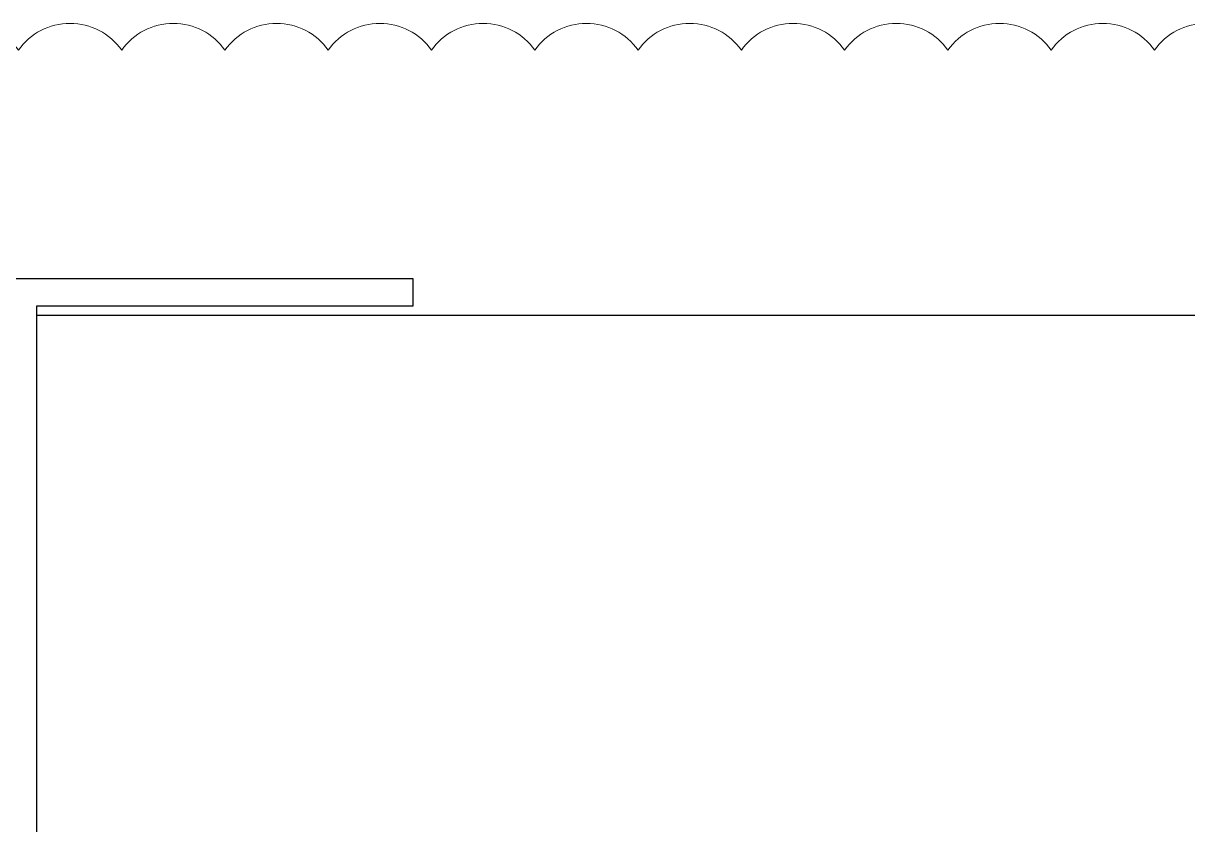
# Model space of a CAD drawing. Header units: millimetres. Extents: x -547695 to 905972, y -1055718 to 167349.
# Drawn here: x -516037.6 to -515725.8, y -1036435 to -1036220.4 of the extents above; entities that cross this region are included whole.
import ezdxf

# ---------------------------------------------------------------- set-up
doc = ezdxf.new("R2010")
doc.units = ezdxf.units.MM
doc.layers.add('View-XTD-CT Cua$0$View-XĐL-CT Cửa$0$KT-NetThay', color=7, linetype='Continuous', lineweight=18)
doc.layers.add('View-XTD-CT Cua$0$View-XĐL-CT Cửa$0$Profile - Vietduc', color=14, linetype='Continuous', lineweight=30)

# ---------------------------------------------------------------- blocks, each defined once
blk = doc.blocks.new('View-XTD-CT Cua$0$View-XĐL-CT Cửa$0$A$C77827696')
at = {"layer": 'View-XTD-CT Cua$0$View-XĐL-CT Cửa$0$KT-NetThay'}
blk.add_lwpolyline([(-3966.76, 1855.23, -0.520567), (-3947.55, 1855.23, -0.520567), (-3928.34, 1855.23, -0.520567), (-3909.13, 1855.23, -0.520567), (-3889.92, 1855.23, -0.520567), (-3870.71, 1855.23, -0.520567), (-3851.5, 1855.23, -0.520567), (-3832.29, 1855.23, -0.520567), (-3813.08, 1855.23, -0.520567), (-3793.87, 1855.23, -0.520567), (-3774.66, 1855.23, -0.520567), (-3755.45, 1855.23, -0.520567), (-3736.24, 1855.23, -0.520567), (-3717.03, 1855.23, -0.520567)], format="xyb", dxfattribs=at)
at = {"layer": 'View-XTD-CT Cua$0$View-XĐL-CT Cửa$0$Profile - Vietduc'}
blk.add_line((-3944.14, 1806), (-3085.3, 1806), dxfattribs=at)
blk.add_lwpolyline([(-3944.14, 1807.73), (-3874.14, 1807.73), (-3874.14, 1812.73), (-3949.14, 1812.73), (-3949.14, 1547.73), (-3874.14, 1547.73), (-3874.14, 1552.73), (-3944.14, 1552.73)], close=True, dxfattribs=at)

msp = doc.modelspace()

# ---------------------------------------------------------------- block references
at = {"layer": 'View-XTD-CT Cua$0$View-XĐL-CT Cửa$0$KT-NetThay', "xscale": 1.44, "yscale": 1.44, "zscale": 1.44}
msp.add_blockref('View-XTD-CT Cua$0$View-XĐL-CT Cửa$0$A$C77827696', (-510354.47, -1038899.17), dxfattribs=at)

doc.saveas('drawing.dxf')
